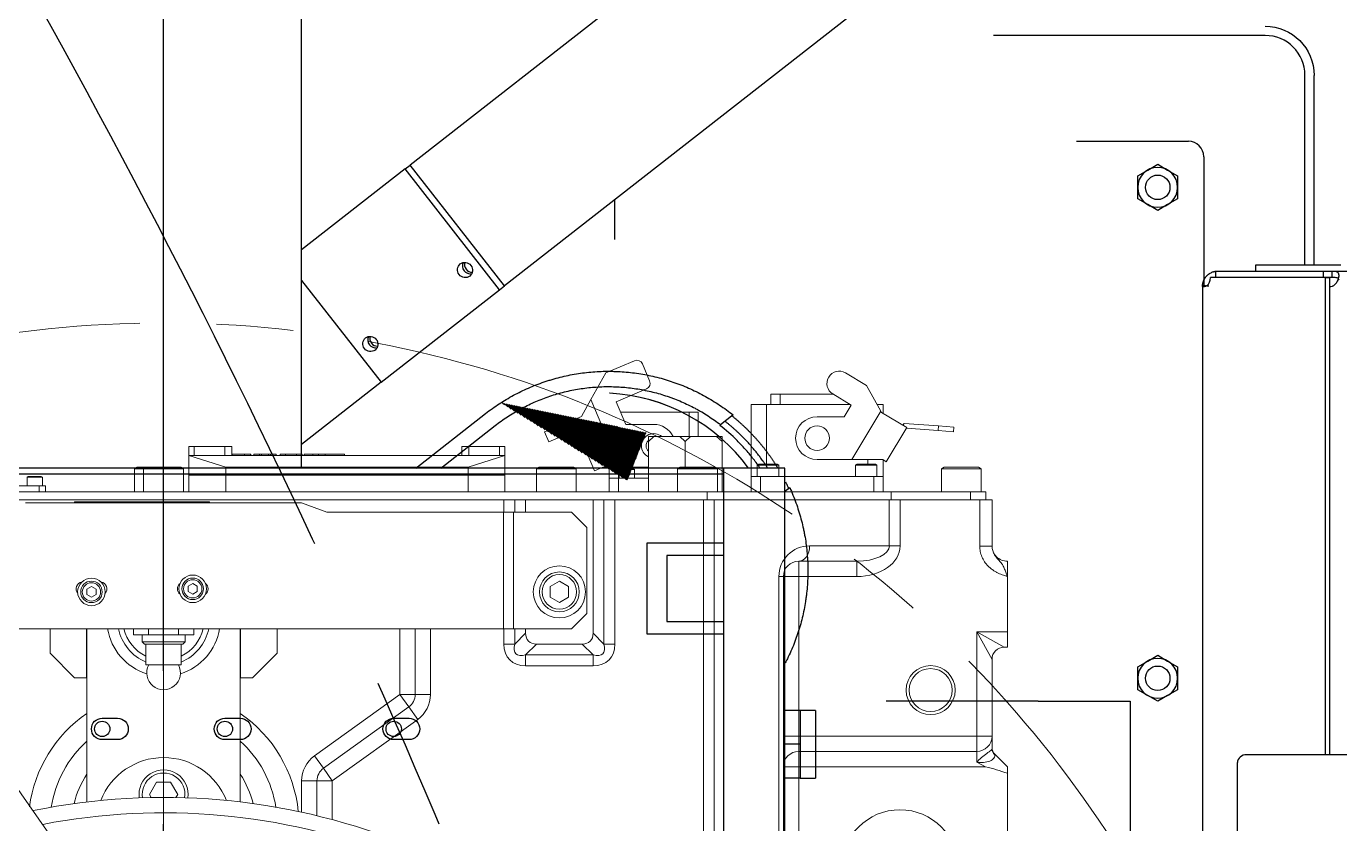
# Model space of a CAD drawing. Header units: millimetres. Extents: x 10462777 to 22643323, y 453826 to 1389191.
# Drawn here: x 11300063.1 to 11300491.2, y 584479.5 to 584739.4 of the extents above; entities that cross this region are included whole.
import ezdxf

# ---------------------------------------------------------------- set-up
doc = ezdxf.new("R2010")
doc.units = ezdxf.units.MM
doc.header["$LTSCALE"] = 200
doc.header["$MEASUREMENT"] = 0
for name, pattern in [('CENTER', [2, 1.25, -0.25, 0.25, -0.25]), ('CENTER2', [1.125, 0.75, -0.125, 0.125, -0.125]), ('PHANTOM', [2.5, 1.25, -0.25, 0.25, -0.25, 0.25, -0.25])]:
    doc.linetypes.add(name, pattern=pattern)
doc.layers.get('0').update_dxf_attribs({"linetype": 'CONTINUOUS'})
for name, color, linetype in [('1', 1, 'CENTER'), ('2', 2, 'CONTINUOUS'), ('205', 4, 'CONTINUOUS'), ('DV1_DEFAULT', 7, 'CONTINUOUS')]:
    doc.layers.add(name, color=color, linetype=linetype)
doc.layers.add('203', color=7, linetype='CONTINUOUS', true_color=0xffffff)
doc.layers.add('LAYOUT', color=8, linetype='CONTINUOUS', lineweight=25)

# ---------------------------------------------------------------- blocks, each defined once
blk = doc.blocks.new('r710ic')
at = {"layer": 'DV1_DEFAULT', "color": 7, "linetype": 'Continuous', "lineweight": 0}
for p, q in [((271751.37, 104507.63), (271756.37, 104507.63)), ((271756.37, 104507.63), (271774.37, 104507.63)), ((271774.37, 104497.63), (271774.37, 104507.63)), ((271774.37, 104507.63), (271779.37, 104507.63)), ((271779.37, 104507.63), (271779.37, 104506.63)), ((271814.25, 104503.51), (271818.37, 104507.63)), ((271818.37, 104507.63), (271820.49, 104507.63)), ((271851.3, 104507.63), (271820.49, 104507.63)), ((271731.37, 104502.63), (271746.42, 104502.63)), ((271731.37, 104498.63), (271731.37, 104502.63)), ((271746.42, 104498.63), (271746.42, 104502.63)), ((271774.37, 104497.63), (271779.37, 104506.63)), ((271783.37, 104502.63), (271774.37, 104497.63)), ((271783.37, 104502.63), (271808.37, 104502.63)), ((271808.37, 104502.63), (271812.46, 104502.63)), ((271808.37, 104497.63), (271808.37, 104502.63)), ((271721.27, 104499.13), (271720.77, 104498.26)), ((271721.27, 104499.13), (271721.27, 104486.13)), ((271728.77, 104499.13), (271721.27, 104499.13)), ((271728.77, 104500.63), (271731.37, 104500.63)), ((271728.77, 104495.63), (271728.77, 104500.63)), ((271731.37, 104498.63), (271731.37, 104472.7)), ((271746.42, 104498.63), (271731.37, 104498.63)), ((271818.37, 104500.56), (271816.9, 104497.63)), ((271818.37, 104500.56), (271818.37, 104439.63)), ((271720.77, 104486.99), (271720.77, 104498.26)), ((271728.77, 104469.8), (271728.77, 104495.63)), ((271731.37, 104495.63), (271728.77, 104495.63)), ((271808.37, 104497.63), (271774.37, 104497.63)), ((271813.37, 104497.63), (271808.37, 104497.63)), ((271808.37, 104439.63), (271808.37, 104497.63)), ((271816.9, 104497.63), (271813.37, 104497.63)), ((271813.37, 104497.63), (271813.37, 104439.63)), ((271707.29, 104485.17), (271707.67, 104490.16)), ((271707.67, 104490.16), (271709.16, 104490.04)), ((271709.16, 104490.04), (271708.79, 104485.06)), ((271720.77, 104486.99), (271721.27, 104486.13)), ((271721.27, 104486.13), (271728.77, 104486.13)), ((271706.44, 104473.95), (271707.29, 104485.17)), ((271708.79, 104485.06), (271707.29, 104485.17)), ((271708.79, 104485.06), (271708.01, 104474.76)), ((271707.82, 104474.87), (271702.86, 104466.6)), ((271707.05, 104473.58), (271706.44, 104473.95)), ((271707.82, 104474.87), (271718.97, 104468.18)), ((271731.37, 104469.16), (271731.37, 104472.7)), ((271731.37, 104472.7), (271746.37, 104472.7)), ((271746.37, 104472.7), (271746.37, 104469.16)), ((271728.77, 104409.8), (271728.77, 104469.8)), ((271728.77, 104469.8), (271731.37, 104469.8)), ((271731.37, 104412.09), (271731.37, 104469.16)), ((271746.37, 104469.16), (271731.37, 104469.16)), ((271746.37, 104443.16), (271746.37, 104469.16)), ((271694.12, 104461.75), (271702.5, 104466.4)), ((271700.27, 104467.13), (271703.18, 104467.13)), ((271700.27, 104467.13), (271700.27, 104465.16)), ((271702.86, 104466.6), (271702.5, 104466.4)), ((271702.5, 104466.4), (271718.27, 104456.94)), ((271718.27, 104467.01), (271718.97, 104468.18)), ((271718.27, 104456.94), (271718.27, 104467.01)), ((271718.34, 104467.13), (271723.77, 104467.13)), ((271720.07, 104465.13), (271719.77, 104464.61)), ((271720.07, 104465.13), (271719.77, 104464.61)), ((271719.77, 104458.65), (271719.77, 104464.61)), ((271719.77, 104458.65), (271719.77, 104464.61)), ((271720.07, 104465.13), (271720.07, 104458.13)), ((271723.77, 104465.13), (271720.07, 104465.13)), ((271720.07, 104465.13), (271720.07, 104458.13)), ((271723.77, 104465.13), (271720.07, 104465.13)), ((271723.77, 104464.13), (271723.77, 104467.13)), ((271723.77, 104467.13), (271728.77, 104467.13)), ((271723.77, 104427.13), (271723.77, 104464.13)), ((271723.77, 104464.13), (271728.77, 104464.13)), ((271690, 104454.89), (271694.12, 104461.75)), ((271718.27, 104462.13), (271719.77, 104462.13)), ((271700.46, 104456.78), (271696.86, 104450.77)), ((271700.27, 104456.45), (271700.27, 104429.13)), ((271704.27, 104454.49), (271700.46, 104456.78)), ((271718.27, 104456.94), (271718.27, 104445.63)), ((271719.77, 104458.65), (271720.07, 104458.13)), ((271719.77, 104458.65), (271720.07, 104458.13)), ((271720.07, 104458.13), (271723.77, 104458.13)), ((271720.07, 104458.13), (271723.77, 104458.13)), ((271751.37, 104458.56), (271751.37, 104439.63)), ((271751.37, 104458.56), (271756.37, 104458.56)), ((271756.37, 104458.56), (271756.37, 104439.63)), ((271704.27, 104445.63), (271704.27, 104454.49)), ((271696.97, 104433.58), (271696.97, 104450.95)), ((271751.37, 104439.63), (271756.37, 104439.63)), ((271756.37, 104434.63), (271756.37, 104439.63)), ((271756.37, 104439.63), (271808.37, 104439.63)), ((271808.37, 104434.63), (271808.37, 104439.63)), ((271813.37, 104439.63), (271808.37, 104439.63)), ((271818.37, 104439.63), (271813.37, 104439.63)), ((271818.37, 104439.63), (271818.37, 104434.63)), ((271818.37, 104439.63), (271887.3, 104439.63)), ((271756.37, 104434.63), (271846.37, 104434.63)), ((271756.37, 104433.16), (271756.37, 104434.63)), ((271696.97, 104430.58), (271696.97, 104433.58)), ((271696.97, 104433.58), (271700.27, 104433.58)), ((271700.27, 104430.58), (271696.97, 104430.58)), ((271720.07, 104433.13), (271719.77, 104432.61)), ((271719.77, 104426.65), (271719.77, 104432.61)), ((271720.07, 104433.13), (271720.07, 104426.13)), ((271723.77, 104433.13), (271720.07, 104433.13)), ((271846.37, 104433.16), (271756.37, 104433.16)), ((271700.27, 104429.13), (271700.27, 104424.13)), ((271700.27, 104429.13), (271719.77, 104429.13)), ((271719.77, 104426.65), (271720.07, 104426.13)), ((271720.07, 104426.13), (271723.77, 104426.13)), ((271723.77, 104424.13), (271723.77, 104427.13)), ((271723.77, 104427.13), (271728.77, 104427.13)), ((271700.27, 104424.13), (271723.77, 104424.13)), ((271723.77, 104424.13), (271728.77, 104424.13)), ((271712.31, 104414.63), (271710.77, 104412.89)), ((271710.77, 104412.89), (271710.77, 104414.63)), ((271710.77, 104414.63), (271712.31, 104414.63)), ((271710.77, 104412.89), (271710.77, 104404.37)), ((271712.31, 104414.63), (271728.77, 104414.63)), ((271721.27, 104413.13), (271720.77, 104412.26)), ((271721.27, 104413.13), (271721.27, 104400.13)), ((271728.77, 104413.13), (271721.27, 104413.13)), ((271720.77, 104400.99), (271720.77, 104412.26)), ((271728.77, 104409.8), (271731.37, 104409.8)), ((271728.77, 104055.46), (271728.77, 104409.8)), ((271731.37, 104408.56), (271731.37, 104412.09)), ((271731.37, 104412.09), (271846.37, 104412.09)), ((271846.37, 104408.56), (271731.37, 104408.56)), ((271731.37, 104408.56), (271731.37, 104379.7)), ((271702.77, 104406.88), (271710.77, 104406.88)), ((271702.77, 104406.88), (271702.77, 104403.88)), ((271710.77, 104400.89), (271710.77, 104404.37)), ((271710.77, 104404.37), (271712.31, 104402.63)), ((271702.77, 104403.88), (271710.77, 104403.88)), ((271702.77, 104403.88), (271702.77, 104381.56)), ((271712.31, 104402.63), (271710.77, 104400.89)), ((271710.77, 104400.89), (271710.77, 104392.37)), ((271720.77, 104402.63), (271712.31, 104402.63)), ((271720.77, 104400.99), (271721.27, 104400.13)), ((271721.27, 104400.13), (271728.77, 104400.13)), ((271706.77, 104392.38), (271706.77, 104383.25)), ((271710.77, 104390.63), (271710.77, 104392.37)), ((271710.77, 104392.37), (271712.31, 104390.63)), ((271687.09, 104388.72), (271692.62, 104391.05)), ((271699.4, 104380.14), (271695.24, 104389.98)), ((271712.31, 104390.63), (271710.77, 104390.63)), ((271728.77, 104390.63), (271712.31, 104390.63)), ((271720.77, 104381.22), (271720.77, 104390.63)), ((271724.27, 104380.88), (271724.27, 104390.63)), ((271689.97, 104376.76), (271686.03, 104386.1)), ((271706.77, 104383.25), (271699.4, 104380.14)), ((271721.47, 104386.13), (271721.27, 104385.78)), ((271721.27, 104381.47), (271721.27, 104385.78)), ((271721.47, 104386.13), (271721.47, 104381.13)), ((271724.27, 104386.13), (271721.47, 104386.13)), ((271698.66, 104371.89), (271720.77, 104381.22)), ((271720.77, 104375.8), (271720.77, 104381.22)), ((271720.77, 104380.88), (271724.27, 104380.88)), ((271721.27, 104381.47), (271721.47, 104381.13)), ((271721.47, 104381.13), (271724.27, 104381.13)), ((271724.27, 104377.88), (271724.27, 104380.88)), ((271724.27, 104380.88), (271728.77, 104380.88)), ((271731.37, 104376.16), (271731.37, 104379.7)), ((271731.37, 104379.7), (271778.37, 104379.7)), ((271778.37, 104376.16), (271778.37, 104379.7)), ((271689.97, 104376.76), (271698.66, 104371.89)), ((271720.77, 104377.88), (271724.27, 104377.88)), ((271721.93, 104373.03), (271720.77, 104375.8)), ((271724.27, 104377.88), (271728.77, 104377.88)), ((271778.37, 104376.16), (271731.37, 104376.16)), ((271731.37, 104372.63), (271731.37, 104376.16)), ((271774.83, 104372.63), (271778.37, 104376.16)), ((271698.66, 104371.89), (271704.19, 104368.8)), ((271708.58, 104367.39), (271721.93, 104373.03)), ((271774.83, 104372.63), (271731.37, 104372.63)), ((271731.37, 104372.63), (271731.37, 104350.63)), ((271740.37, 104370.63), (271735.37, 104365.63)), ((271740.37, 104370.63), (271768.37, 104370.63)), ((271773.37, 104365.63), (271768.37, 104370.63)), ((271781.9, 104372.63), (271778.37, 104369.09)), ((271781.9, 104350.63), (271781.9, 104372.63)), ((271781.9, 104372.63), (271785.44, 104372.63)), ((271785.44, 104372.63), (271785.44, 104350.63)), ((271704.19, 104368.8), (271705.35, 104366.04)), ((271705.35, 104366.04), (271708.57, 104367.4)), ((271706.51, 104363.28), (271705.35, 104366.04)), ((271708.57, 104367.4), (271709.74, 104364.64)), ((271721.27, 104367.13), (271720.77, 104366.26)), ((271720.77, 104354.99), (271720.77, 104366.26)), ((271728.77, 104367.13), (271721.27, 104367.13)), ((271721.27, 104367.13), (271721.27, 104354.13)), ((271735.37, 104346.63), (271735.37, 104365.63)), ((271773.37, 104365.63), (271773.37, 104346.63)), ((271778.37, 104354.16), (271778.37, 104369.09)), ((271709.74, 104364.64), (271706.51, 104363.28)), ((271709.24, 104356.82), (271706.51, 104363.28)), ((271709.74, 104364.64), (271712.47, 104358.18)), ((271759.64, 104364.63), (271757.9, 104361.63)), ((271757.9, 104361.63), (271759.64, 104358.63)), ((271763.1, 104364.63), (271759.64, 104364.63)), ((271764.83, 104361.63), (271763.1, 104364.63)), ((271763.1, 104358.63), (271764.83, 104361.63)), ((271712.47, 104358.18), (271709.24, 104356.82)), ((271759.64, 104358.63), (271763.1, 104358.63)), ((271720.77, 104354.99), (271721.27, 104354.13)), ((271721.27, 104354.13), (271728.77, 104354.13)), ((271778.37, 104354.16), (271781.9, 104350.63)), ((271731.37, 104347.09), (271731.37, 104350.63)), ((271731.37, 104350.63), (271735.37, 104350.63)), ((271773.37, 104350.63), (271774.83, 104350.63)), ((271778.37, 104347.09), (271774.83, 104350.63)), ((271781.9, 104350.63), (271785.44, 104350.63)), ((271731.37, 104347.09), (271735.37, 104347.09)), ((271731.37, 104343.56), (271731.37, 104347.09)), ((271773.37, 104346.63), (271735.37, 104346.63)), ((271735.37, 104346.63), (271735.37, 104346.63)), ((271735.37, 104346.63), (271735.37, 104343.43)), ((271735.37, 104346.63), (271773.37, 104346.63)), ((271773.37, 104347.09), (271778.37, 104347.09)), ((271773.37, 104346.63), (271773.37, 104346.63)), ((271773.37, 104343.43), (271773.37, 104346.63)), ((271778.37, 104347.09), (271778.37, 104343.56)), ((271713.97, 104343.88), (271716.97, 104343.88)), ((271715.67, 104343.88), (271713.97, 104343.88)), ((271713.97, 104342.13), (271713.97, 104343.88)), ((271716.97, 104342.13), (271713.97, 104342.13)), ((271713.97, 104342.13), (271713.97, 104332.12)), ((271716.97, 104343.88), (271716.97, 104240.88)), ((271720.67, 104331.88), (271716.97, 104343.88)), ((271716.97, 104343.88), (271723.37, 104343.88)), ((271723.37, 104343.88), (271728.77, 104343.88)), ((271723.37, 104331.88), (271723.37, 104343.88)), ((271723.37, 104343.88), (271723.37, 104331.88)), ((271735.37, 104343.56), (271731.37, 104343.56)), ((271731.37, 104343.56), (271731.37, 104121.7)), ((271773.37, 104343.43), (271735.37, 104343.43)), ((271735.37, 104285.87), (271735.37, 104343.43)), ((271778.37, 104343.56), (271773.37, 104343.56)), ((271773.37, 104143.83), (271773.37, 104343.43)), ((271713.97, 104332.12), (271716.97, 104332.12)), ((271713.97, 104332.12), (271713.97, 104329.88)), ((271720.67, 104331.88), (271720.67, 104252.88)), ((271723.37, 104331.88), (271720.67, 104331.88)), ((271728.77, 104331.88), (271723.37, 104331.88)), ((271723.37, 104252.88), (271723.37, 104331.88)), ((271723.37, 104252.88), (271723.37, 104331.88)), ((271713.97, 104329.88), (271716.97, 104329.88)), ((271773.37, 104319.63), (271794.8, 104319.63)), ((271794.8, 104314.63), (271794.8, 104319.63)), ((271794.8, 104314.63), (271773.37, 104314.63)), ((271794.8, 104309.63), (271794.8, 104314.63)), ((271798.86, 104312.55), (271802.92, 104315.46)), ((271802.92, 104315.46), (271822.93, 104287.63)), ((271794.8, 104309.63), (271798.86, 104312.55)), ((271818.87, 104284.71), (271798.86, 104312.55)), ((271794.8, 104309.63), (271773.37, 104309.63)), ((271814.81, 104281.79), (271794.8, 104309.63)), ((271716.47, 104291.56), (271716.97, 104291.56)), ((271716.47, 104291.56), (271716.47, 104285.28)), ((271716.47, 104285.28), (271716.97, 104285.28)), ((271716.47, 104285.28), (271716.47, 104283.14)), ((271732.37, 104277.63), (271735.37, 104285.87)), ((271814.81, 104281.79), (271818.87, 104284.71)), ((271818.87, 104284.71), (271822.93, 104287.63)), ((271822.93, 104282.63), (271822.93, 104287.63)), ((271822.93, 104287.63), (271835.59, 104287.63)), ((271716.47, 104283.14), (271716.97, 104283.14)), ((271716.47, 104283.14), (271716.47, 104281.28)), ((271716.47, 104281.28), (271716.97, 104281.28)), ((271716.47, 104281.28), (271716.47, 104278.44)), ((271822.93, 104277.63), (271822.93, 104282.63)), ((271834.32, 104282.63), (271822.93, 104282.63)), ((271716.47, 104278.44), (271716.97, 104278.44)), ((271716.47, 104277.8), (271716.97, 104277.8)), ((271716.47, 104276), (271716.47, 104277.8)), ((271716.47, 104276), (271716.97, 104276)), ((271716.47, 104272.42), (271716.47, 104276)), ((271732.37, 104277.63), (271732.37, 104187.63)), ((271833.18, 104277.63), (271822.93, 104277.63)), ((271716.47, 104272.42), (271716.97, 104272.42)), ((271716.47, 104270.63), (271716.47, 104272.42)), ((271716.47, 104270.63), (271716.97, 104270.63)), ((271716.47, 104269.35), (271716.97, 104269.35)), ((271716.47, 104267.49), (271716.47, 104269.35)), ((271716.47, 104267.49), (271716.97, 104267.49)), ((271716.47, 104266.82), (271716.47, 104267.49)), ((271773.37, 104269.63), (271781.37, 104269.63)), ((271789.37, 104261.63), (271781.37, 104269.63)), ((271716.47, 104266.82), (271716.97, 104266.82)), ((271716.47, 104264.56), (271716.47, 104266.82)), ((271716.47, 104264.56), (271716.97, 104264.56)), ((271716.47, 104263.91), (271716.47, 104264.56)), ((271716.47, 104263.91), (271716.97, 104263.91)), ((271716.47, 104263.91), (271716.97, 104263.91)), ((271716.47, 104262.05), (271716.47, 104263.91)), ((271716.47, 104262.05), (271716.97, 104262.05)), ((271716.47, 104260.95), (271716.47, 104261.09)), ((271716.97, 104261.09), (271716.47, 104261.09)), ((271716.47, 104260.95), (271716.97, 104260.95)), ((271716.47, 104258.99), (271716.47, 104260.95)), ((271716.47, 104254.95), (271716.47, 104258.99)), ((271716.47, 104258.99), (271716.97, 104258.99)), ((271789.37, 104261.63), (271789.37, 104257.63)), ((271713.97, 104254.88), (271713.97, 104252.63)), ((271716.97, 104254.88), (271713.97, 104254.88)), ((271716.47, 104254.88), (271716.47, 104254.95)), ((271716.47, 104254.95), (271716.97, 104254.95)), ((271789.37, 104257.72), (271773.37, 104257.72)), ((271773.37, 104257.62), (271789.37, 104257.62)), ((271789.37, 104257.62), (271789.37, 104257.72)), ((271829.84, 104257.63), (271789.37, 104257.63)), ((271713.97, 104252.63), (271716.97, 104252.63)), ((271713.97, 104242.63), (271713.97, 104252.63)), ((271716.97, 104240.88), (271720.67, 104252.88)), ((271720.67, 104252.88), (271723.37, 104252.88)), ((271723.37, 104252.88), (271728.77, 104252.88)), ((271723.37, 104240.88), (271723.37, 104252.88)), ((271723.37, 104252.88), (271723.37, 104240.88)), ((271732.37, 104247.63), (271731.97, 104247.63)), ((271731.97, 104203.63), (271731.97, 104247.63)), ((271814.43, 104177.24), (271916.04, 104248.39)), ((271713.97, 104242.63), (271716.97, 104242.63)), ((271713.97, 104240.88), (271713.97, 104242.63)), ((271759.5, 104243.63), (271758.64, 104242.13)), ((271758.64, 104242.13), (271759.5, 104240.63)), ((271761.23, 104243.63), (271759.5, 104243.63)), ((271762.1, 104242.13), (271761.23, 104243.63)), ((271761.23, 104240.63), (271762.1, 104242.13)), ((271773.37, 104242.44), (271775.37, 104242.44)), ((271775.37, 104237.54), (271775.37, 104242.44)), ((271716.97, 104240.88), (271713.97, 104240.88)), ((271715.67, 104240.88), (271713.97, 104240.88)), ((271723.37, 104240.88), (271716.97, 104240.88)), ((271721.27, 104239.13), (271720.77, 104238.26)), ((271720.77, 104226.99), (271720.77, 104238.26)), ((271721.27, 104239.13), (271721.27, 104226.13)), ((271728.77, 104239.13), (271721.27, 104239.13)), ((271728.77, 104240.88), (271723.37, 104240.88)), ((271759.5, 104240.63), (271761.23, 104240.63)), ((271773.37, 104237.54), (271775.37, 104237.54)), ((271777.62, 104239.63), (271775.37, 104239.63)), ((271775.37, 104227.72), (271775.37, 104237.54)), ((271778.37, 104238.88), (271777.62, 104239.63)), ((271777.62, 104225.63), (271777.62, 104239.63)), ((271778.37, 104226.38), (271778.37, 104238.88)), ((271785.17, 104238.38), (271778.37, 104238.38)), ((271785.17, 104226.88), (271785.17, 104238.38)), ((271827.37, 104237.25), (271823.37, 104234.94)), ((271828.41, 104236.65), (271827.37, 104237.25)), ((271823.37, 104234.94), (271823.37, 104230.32)), ((271823.37, 104230.32), (271827.37, 104228.01)), ((271720.77, 104226.99), (271721.27, 104226.13)), ((271720.77, 104223.99), (271720.77, 104226.99)), ((271721.27, 104226.13), (271728.77, 104226.13)), ((271721.27, 104226.13), (271721.27, 104223.13)), ((271773.37, 104227.72), (271775.37, 104227.72)), ((271775.37, 104222.81), (271775.37, 104227.72)), ((271775.37, 104225.63), (271777.62, 104225.63)), ((271777.62, 104225.63), (271778.37, 104226.38)), ((271778.37, 104226.88), (271785.17, 104226.88)), ((271827.37, 104228.01), (271828.41, 104228.61)), ((271720.77, 104223.99), (271721.27, 104223.13)), ((271721.27, 104223.13), (271728.77, 104223.13)), ((271773.37, 104222.81), (271775.37, 104222.81)), ((271760.5, 104210.63), (271759.64, 104209.13)), ((271759.64, 104209.13), (271760.5, 104207.63)), ((271762.23, 104210.63), (271760.5, 104210.63)), ((271760.5, 104207.63), (271762.23, 104207.63)), ((271763.1, 104209.13), (271762.23, 104210.63)), ((271762.23, 104207.63), (271763.1, 104209.13)), ((271789.37, 104207.64), (271773.37, 104207.64)), ((271773.37, 104207.54), (271789.37, 104207.54)), ((271789.37, 104207.54), (271789.37, 104207.64)), ((271789.37, 104207.63), (271829.84, 104207.63)), ((271789.37, 104207.63), (271789.37, 104203.63)), ((271732.37, 104203.63), (271731.97, 104203.63)), ((271781.37, 104195.63), (271789.37, 104203.63)), ((271781.37, 104195.63), (271773.37, 104195.63)), ((271723.97, 104193.13), (271723.77, 104192.78)), ((271723.77, 104188.47), (271723.77, 104192.78)), ((271723.97, 104193.13), (271723.97, 104188.13)), ((271726.77, 104193.13), (271723.97, 104193.13)), ((271723.97, 104193.13), (271723.97, 104188.13)), ((271726.77, 104192.13), (271726.77, 104194.13)), ((271726.77, 104194.13), (271728.77, 104194.13)), ((271726.77, 104192.13), (271726.77, 104160.13)), ((271728.77, 104192.13), (271726.77, 104192.13)), ((271723.77, 104188.47), (271723.97, 104188.13)), ((271723.97, 104188.13), (271726.77, 104188.13))]:
    blk.add_line(p, q, dxfattribs=at)
at = {"layer": 'DV1_DEFAULT', "color": 1, "linetype": 'CENTER2', "lineweight": 0}
for p, q in [((274132.55, 104232.63), (269847.55, 104232.63)), ((269950.18, 104232.63), (274235.19, 104232.63))]:
    blk.add_line(p, q, dxfattribs=at)
at = {"layer": 'DV1_DEFAULT', "color": 3, "linetype": 'CENTER2', "lineweight": 0}
blk.add_circle((272041.37, 104232.63), 367.64, dxfattribs=at)
at = {"layer": 'DV1_DEFAULT', "color": 7, "linetype": 'Continuous', "lineweight": 0}
for centre, radius in [((271793.37, 104482.63), 8), ((271851.37, 104472.63), 19), ((271793.37, 104482.63), 7), ((271711.27, 104445.63), 4), ((271761.37, 104361.63), 8.5), ((271761.37, 104361.63), 6.5), ((271761.37, 104361.63), 5.63), ((271760.37, 104242.13), 4.5), ((271760.37, 104242.13), 3.5), ((271760.37, 104242.13), 2.98), ((271761.37, 104209.13), 4.5), ((271761.37, 104209.13), 3.5), ((271761.37, 104209.13), 2.98)]:
    blk.add_circle(centre, radius, dxfattribs=at)
for centre, radius, start, end in [((271746.37, 104507.63), 5, 270, 0), ((271894.78, 104481.44), 78.77, 160.5811, 165.9541), ((271783.37, 104506.63), 4, 180, 270), ((271808.37, 104497.63), 5, 0, 90), ((271812.13, 104505.63), 3, 270, 315), ((271693.43, 104452.83), 4, 149.03, 329.03), ((271711.27, 104445.63), 7, 180, 0), ((271756.37, 104443.16), 10, 180, 270), ((271756.37, 104439.63), 5, 180, 270), ((271818.37, 104439.63), 5, 180, 270), ((272041.37, 104232.63), 213, 126.267, 191.5222), ((271713.77, 104392.38), 7, 115.3769, 180), ((272041.37, 104232.63), 208, 127.2842, 190.912), ((271713.77, 104392.38), 4, 138.5904, 334.0555), ((271687.87, 104386.87), 2, 112.8854, 202.8854), ((271693.4, 104389.21), 2, 22.8854, 112.8854), ((271713.77, 104392.38), 2.5, 228.2977, 315.573), ((271794.8, 104309.63), 10, 35.7067, 90), ((271794.8, 104309.63), 5, 35.7067, 90), ((271822.93, 104287.63), 5, 215.7067, 270), ((271822.93, 104287.63), 10, 215.7067, 270), ((271837.37, 104232.63), 44.14, 95.7503, 145.5037), ((271837.37, 104232.63), 37.07, 99.0486, 137.594), ((271837.37, 104232.63), 30, 103.479, 123.5573), ((271770.37, 104232.63), 18.5, 17.2738, 80.6676), ((271837.37, 104232.63), 22, 111.358, 248.642), ((271760.37, 104244.88), 2.25, 38.0364, 141.9636), ((271770.37, 104232.63), 15, 22.5403, 78.463), ((271770.37, 104232.63), 13.27, 25.6819, 76.9319), ((271760.37, 104239.38), 2.25, 218.0364, 321.9636), ((271787.77, 104232.63), 5.5, 241.786, 118.214), ((271827.37, 104232.63), 8, 81.7554, 278.2446), ((271827.37, 104232.63), 6.96, 80.8169, 279.1831), ((271770.37, 104232.63), 18.5, 279.3324, 342.7262), ((271770.37, 104232.63), 15, 281.537, 337.4597), ((271770.37, 104232.63), 13.27, 283.0681, 334.3181), ((271760.37, 104211.88), 2.25, 50.1899, 169.7764), ((271837.37, 104232.63), 44.14, 214.4963, 262.2847), ((271837.37, 104232.63), 37.07, 222.406, 260.9514), ((271837.37, 104232.63), 30, 236.4427, 256.521), ((271760.37, 104206.38), 2.25, 190.2236, 309.8101)]:
    blk.add_arc(centre, radius, start, end, dxfattribs=at)
for centre, major_axis, ratio, start_param, end_param in [((271812.46, 104505.63), (0, 3), 0.942949, 3.141593, 3.948214), ((271746.37, 104458.56), (0, 14.14), 0.707107, 4.712389, 6.283185), ((271746.37, 104458.56), (0, 10.61), 0.471405, 4.712389, 6.283185), ((271746.37, 104439.63), (-5, 0), 0.707107, 3.141593, 4.712389), ((271771.3, 104365.56), (-12.25, -12.25), 0.57735, 2.617994, 3.665191), ((271771.3, 104365.56), (-10.21, -10.21), 0.34641, 2.617994, 3.665191), ((271771.3, 104365.56), (-6.12, -6.12), 0.57735, 2.617994, 3.665191), ((271771.3, 104357.7), (-6.12, 6.12), 0.57735, 2.617994, 3.665191), ((271771.3, 104357.7), (-10.21, 10.21), 0.34641, 2.617994, 3.665191), ((271771.3, 104357.7), (-12.25, 12.25), 0.57735, 2.617994, 3.665191)]:
    blk.add_ellipse(centre, major_axis=major_axis, ratio=ratio, start_param=start_param, end_param=end_param, dxfattribs=at)
for points, knots in [([(271746.42, 104502.63), (271746.93, 104502.63), (271747.43, 104502.7), (271748.15, 104502.92), (271748.39, 104503.01), (271748.85, 104503.22), (271749.07, 104503.34), (271749.7, 104503.72), (271750.09, 104504.03), (271750.79, 104504.64), (271751.11, 104504.95), (271751.76, 104505.51), (271752.09, 104505.77), (271752.8, 104506.22), (271753.18, 104506.42), (271753.81, 104506.7), (271754.03, 104506.79), (271754.48, 104506.97), (271754.71, 104507.06), (271755.17, 104507.22), (271755.4, 104507.3), (271755.76, 104507.43), (271755.88, 104507.47), (271756.12, 104507.55), (271756.25, 104507.59), (271756.37, 104507.63)], [0, 0, 0, 0, 0.125, 0.125, 0.1875, 0.1875, 0.25, 0.25, 0.375, 0.375, 0.5, 0.5, 0.625, 0.625, 0.75, 0.75, 0.8125, 0.8125, 0.875, 0.875, 0.9375, 0.9375, 0.96875, 0.96875, 1, 1, 1, 1]), ([(271756.37, 104507.63), (271756.32, 104507.49), (271756.27, 104507.34), (271756.18, 104507.05), (271756.13, 104506.91), (271755.98, 104506.48), (271755.88, 104506.2), (271755.56, 104505.35), (271755.32, 104504.79), (271754.91, 104503.98), (271754.76, 104503.71), (271754.45, 104503.19), (271754.28, 104502.94), (271753.75, 104502.2), (271753.36, 104501.75), (271752.51, 104500.9), (271752.03, 104500.52), (271751.03, 104499.85), (271750.5, 104499.57), (271749.66, 104499.22), (271749.38, 104499.12), (271748.8, 104498.94), (271748.51, 104498.87), (271747.62, 104498.69), (271747.03, 104498.63), (271746.42, 104498.63)], [0, 0, 0, 0, 0.03125, 0.03125, 0.0625, 0.0625, 0.125, 0.125, 0.25, 0.25, 0.3125, 0.3125, 0.375, 0.375, 0.5, 0.5, 0.625, 0.625, 0.75, 0.75, 0.8125, 0.8125, 0.875, 0.875, 1, 1, 1, 1]), ([(271816.9, 104497.63), (271816.37, 104498.12), (271815.84, 104498.62), (271814.87, 104499.73), (271814.42, 104500.36), (271813.64, 104501.48), (271813.31, 104501.93), (271812.79, 104502.49), (271812.59, 104502.63), (271812.46, 104502.63)], [0, 0, 0, 0, 0.25, 0.25, 0.5, 0.5, 0.75, 0.75, 1, 1, 1, 1]), ([(271814.25, 104503.51), (271814.24, 104503.5), (271814.26, 104503.51), (271814.35, 104503.52), (271814.41, 104503.53), (271814.5, 104503.55)], [0, 0, 0, 0, 0.5, 0.5, 1, 1, 1, 1]), ([(271814.5, 104503.55), (271814.81, 104503.62), (271815.17, 104503.54), (271815.9, 104502.99), (271816.27, 104502.51), (271816.76, 104501.27), (271816.88, 104500.55), (271816.97, 104499.1), (271816.94, 104498.36), (271816.9, 104497.63)], [0, 0, 0, 0, 0.25, 0.25, 0.5, 0.5, 0.75, 0.75, 1, 1, 1, 1])]:
    blk.add_open_spline(points, degree=3, knots=knots, dxfattribs=at)
at = {"layer": 'LAYOUT', "color": 3}
blk.add_circle((272041.37, 104232.63), 2050.12, dxfattribs=at)
blk = doc.blocks.new('A$C7DA30AB0')
at = {"layer": 'LAYOUT', "color": 6, "linetype": 'PHANTOM'}
blk.add_circle((3030.45, 3025.99, 0), 2693.02, dxfattribs=at)

msp = doc.modelspace()

# ---------------------------------------------------------------- hatches: boundary and pattern name
at = {"layer": '1', "linetype": 'Continuous'}
h = msp.add_hatch(dxfattribs=at)
h.set_pattern_fill('ANSI31', color=27, scale=0.300004, angle=135, style=0, pattern_type=0)
h.set_pattern_definition([(135, (11303330.49683, 577794.69363), (-0.212135048, -0.212135048), [])])
h.paths.add_polyline_path([(11300217.82376, 584616.75039), (11300265.19238, 584607.0068), (11300259.00325, 584591.39336)], flags=0)

# ---------------------------------------------------------------- linework, layer by layer
at = {"layer": '1', "color": 23, "linetype": 'CENTER'}
msp.add_line((11300107.87228, 579329.36568, 0), (11300107.87228, 587294.33381, 0), dxfattribs=at)
at = {"layer": '2', "color": 252, "linetype": 'Continuous'}
for p, q in [((11300466.87738, 584736.44248, 0), (11300378.41628, 584736.44248, 0)), ((11300479.87757, 584661.66292, 0), (11300479.87757, 584723.4423, 0)), ((11300482.87761, 584661.66542, 0), (11300482.87761, 584723.4423, 0)), ((11300405.36613, 584701.94199, 0), (11300441.87703, 584701.94199, 0)), ((11300446.8771, 584696.94192, 0), (11300446.8771, 584655.09757, 0)), ((11300463.87734, 584659.66683, 0), (11300463.87734, 584661.66686, 0)), ((11300463.87734, 584661.66686, 0), (11300466.22052, 584661.66686, 0)), ((11300466.22052, 584661.66686, 0), (11300491.53459, 584661.66686, 0)), ((11300486.54836, 584657.54136, 0), (11300449.07117, 584657.54136, 0)), ((11300450.74847, 584659.66683, 0), (11300450.74847, 584657.6668, 0)), ((11300450.74847, 584659.66683, 0), (11300485.75633, 584659.66683, 0)), ((11300450.74847, 584657.6668, 0), (11300485.75633, 584657.6668, 0)), ((11300479.87757, 584657.53986, 0), (11300479.87757, 584657.66455, 0)), ((11300482.87761, 584657.54036, 0), (11300482.87761, 584657.66411, 0)), ((11300485.75633, 584659.66683, 0), (11300485.75633, 584657.6668, 0)), ((11300485.75633, 584659.66683, 0), (11300488.73613, 584659.66683, 0)), ((11300485.75633, 584657.6668, 0), (11300488.73613, 584657.6668, 0)), ((11300486.54836, 584657.54136, 0), (11300487.96259, 584657.54136, 0)), ((11300486.54836, 584502.04186, 0), (11300486.54836, 584657.54136, 0)), ((11300487.96259, 584654.54042, 0), (11300487.96259, 584657.54136, 0)), ((11300488.73613, 584659.66683, 0), (11300956.00977, 584659.66683, 0)), ((11300488.73613, 584657.6668, 0), (11300488.73613, 584659.66683, 0)), ((11300446.50165, 584654.66676, 0), (11300446.50165, 584444.44073, 0)), ((11300446.50165, 584654.66676, 0), (11300446.56405, 584654.66676, 0)), ((11300487.87768, 584654.54132, 0), (11300487.87768, 584502.03992, 0)), ((11300392.87633, 584519.4394, 0), (11300343.36569, 584519.4394, 0)), ((11300392.87633, 584519.4394, 0), (11300343.36569, 584519.4394, 0)), ((11300392.87633, 584519.4394, 0), (11300422.87676, 584519.4394, 0)), ((11300422.87676, 584519.4394, 0), (11300422.87676, 584445.66366, 0)), ((11300422.87676, 584519.4394, 0), (11300422.87676, 584445.66366, 0))]:
    msp.add_line(p, q, dxfattribs=at)
at = {"layer": '2', "color": 60, "linetype": 'Continuous'}
for p, q in [((11300425.37679, 584690.69461, 0), (11300428.62684, 584692.57102, 0)), ((11300428.62684, 584692.57102, 0), (11300431.87689, 584694.44744, 0)), ((11300431.87689, 584694.44744, 0), (11300435.12693, 584692.57102, 0)), ((11300435.12693, 584692.57102, 0), (11300438.37698, 584690.69461, 0)), ((11300425.37679, 584686.94178, 0), (11300425.37679, 584690.69461, 0)), ((11300438.37698, 584690.69461, 0), (11300438.37698, 584686.94178, 0)), ((11300254.87437, 584682.86516, 0), (11300254.87437, 584669.99701, 0)), ((11300425.37679, 584683.18895, 0), (11300425.37679, 584686.94178, 0)), ((11300428.62684, 584681.31253, 0), (11300425.37679, 584683.18895, 0)), ((11300438.37698, 584683.18895, 0), (11300435.12693, 584681.31253, 0)), ((11300438.37698, 584686.94178, 0), (11300438.37698, 584683.18895, 0)), ((11300431.87689, 584679.43612, 0), (11300428.62684, 584681.31253, 0)), ((11300435.12693, 584681.31253, 0), (11300431.87689, 584679.43612, 0)), ((11300428.62684, 584532.56875, 0), (11300431.87689, 584534.44516, 0)), ((11300431.87689, 584534.44516, 0), (11300435.12693, 584532.56875, 0)), ((11300425.37679, 584530.69233, 0), (11300428.62684, 584532.56875, 0)), ((11300425.37679, 584526.9395, 0), (11300425.37679, 584530.69233, 0)), ((11300435.12693, 584532.56875, 0), (11300438.37698, 584530.69233, 0)), ((11300438.37698, 584530.69233, 0), (11300438.37698, 584526.9395, 0)), ((11300425.37679, 584523.18667, 0), (11300425.37679, 584526.9395, 0)), ((11300438.37698, 584526.9395, 0), (11300438.37698, 584523.18667, 0)), ((11300428.62684, 584521.31026, 0), (11300425.37679, 584523.18667, 0)), ((11300431.87689, 584519.43384, 0), (11300428.62684, 584521.31026, 0)), ((11300435.12693, 584521.31026, 0), (11300431.87689, 584519.43384, 0)), ((11300438.37698, 584523.18667, 0), (11300435.12693, 584521.31026, 0))]:
    msp.add_line(p, q, dxfattribs=at)
at = {"layer": '2', "color": 7, "linetype": 'Continuous'}
for p, q in [((11300457.87726, 584494.84535, 0), (11300457.87726, 584499.44072, 0)), ((11300824.88247, 584502.03883, 0), (11300460.8773, 584502.03883, 0)), ((11300457.87726, 584492.84532, 0), (11300457.87726, 584494.84535, 0)), ((11300457.87726, 584447.53838, 0), (11300457.87726, 584492.84532, 0))]:
    msp.add_line(p, q, dxfattribs=at)
at = {"layer": '2', "color": 60, "linetype": 'Continuous', "extrusion": (0, 0, -1)}
for centre in [(-11300431.87689, 584686.94178, 0), (-11300431.87689, 584526.9395, 0)]:
    msp.add_circle(centre, 6.50009, dxfattribs=at)
at = {"layer": '2', "color": 252, "linetype": 'Continuous'}
for centre in [(11300431.87689, 584686.94178, 0), (11300431.87689, 584526.9395, 0)]:
    msp.add_circle(centre, 4.00006, dxfattribs=at)
at = {"layer": '2', "color": 252, "linetype": 'Continuous', "extrusion": (0, 0, -1)}
for centre, radius, start, end in [((-11300466.87738, 584723.4423, 0), 16.00023, 90, 180), ((-11300451.50172, 584654.66676, 0), 5.00007, 0, 3.7948718), ((-11300487.87768, 584657.54136, 0), 3.00004, 253.3725832, 270)]:
    msp.add_arc(centre, radius, start, end, dxfattribs=at)
at = {"layer": '2', "color": 252, "linetype": 'Continuous'}
for centre, radius in [((11300466.87738, 584723.4423, 0), 13.00018), ((11300441.87703, 584696.94192, 0), 5.00007)]:
    msp.add_arc(centre, radius, 0, 90, dxfattribs=at)
msp.add_ellipse((11300446.94981, 584657.54136, 0), major_axis=(0, 3.00004), ratio=0.707106781, start_param=3.64121363, end_param=4.71238898, dxfattribs=at)
at = {"layer": '2', "color": 7, "linetype": 'Continuous'}
msp.add_ellipse((11300460.8773, 584499.44072, 0), major_axis=(-3.00004, 0), ratio=0.866025404, start_param=4.71238898, end_param=6.283185307, dxfattribs=at)
at = {"layer": '2', "color": 252, "linetype": 'Continuous'}
for points, knots in [([(11300446.51261, 584654.99769, 0), (11300446.51385, 584655.0155, 0), (11300446.51633, 584655.05128, 0), (11300446.52103, 584655.10774, 0), (11300446.52656, 584655.16644, 0), (11300446.53306, 584655.22752, 0), (11300446.54061, 584655.29085, 0), (11300446.54929, 584655.35639, 0), (11300446.55917, 584655.42406, 0), (11300446.57035, 584655.4938, 0), (11300446.58291, 584655.56553, 0), (11300446.59692, 584655.63918, 0), (11300446.61249, 584655.71467, 0), (11300446.62967, 584655.79191, 0), (11300446.64856, 584655.87083, 0), (11300446.66924, 584655.95134, 0), (11300446.69177, 584656.03335, 0), (11300446.71624, 584656.11675, 0), (11300446.74272, 584656.20145, 0), (11300446.77125, 584656.2873, 0), (11300446.8019, 584656.37416, 0), (11300446.8347, 584656.46193, 0), (11300446.86971, 584656.55045, 0), (11300446.90697, 584656.6396, 0), (11300446.9465, 584656.72925, 0), (11300446.98832, 584656.81926, 0), (11300447.03247, 584656.90951, 0), (11300447.07895, 584656.99985, 0), (11300447.12778, 584657.09016, 0), (11300447.17894, 584657.18029, 0), (11300447.23243, 584657.27013, 0), (11300447.28824, 584657.35953, 0), (11300447.34635, 584657.44837, 0), (11300447.40672, 584657.53652, 0), (11300447.46934, 584657.62386, 0), (11300447.53414, 584657.71026, 0), (11300447.60109, 584657.79561, 0), (11300447.67013, 584657.87979, 0), (11300447.7412, 584657.96269, 0), (11300447.81422, 584658.0442, 0), (11300447.88914, 584658.12421, 0), (11300448.09263, 584658.33224, 0), (11300448.44742, 584658.64323, 0), (11300448.97659, 584658.99735, 0), (11300449.51712, 584659.26849, 0), (11300449.92621, 584659.41676, 0), (11300450.19697, 584659.49443, 0), (11300450.34464, 584659.53187, 0), (11300450.48676, 584659.56342, 0), (11300450.62281, 584659.5896, 0), (11300450.75231, 584659.6109, 0), (11300450.8748, 584659.62786, 0), (11300450.98985, 584659.64098, 0), (11300451.09705, 584659.65079, 0), (11300451.19603, 584659.65778, 0), (11300451.28649, 584659.66245, 0), (11300451.36786, 584659.66523, 0), (11300451.44069, 584659.66664, 0), (11300451.48146, 584659.66677, 0), (11300451.50172, 584659.66683, 0)], [0, 0, 0, 0, 0.010059522, 0.020201945, 0.030428648, 0.040740762, 0.051139187, 0.061624617, 0.072197563, 0.082858372, 0.093607249, 0.104444275, 0.115369428, 0.126382599, 0.137483611, 0.148672236, 0.159948206, 0.171311238, 0.182758664, 0.194285959, 0.205891051, 0.217571631, 0.229325158, 0.241148883, 0.253039869, 0.264995015, 0.277011075, 0.289084673, 0.301212328, 0.313390467, 0.325615442, 0.337883549, 0.350191041, 0.362534143, 0.37490907, 0.38731204, 0.399739288, 0.412187082, 0.424651737, 0.437129629, 0.449617208, 0.462111018, 0.53655157, 0.610128909, 0.682048619, 0.751590768, 0.77243893, 0.792991789, 0.813247741, 0.833205708, 0.852865484, 0.872228116, 0.891296315, 0.91007489, 0.928571219, 0.946795748, 0.964762508, 0.982489655, 1, 1, 1, 1]), ([(11300488.73613, 584659.66683, 0), (11300488.78323, 584659.66677, 0), (11300488.87801, 584659.66664, 0), (11300489.01583, 584659.66523, 0), (11300489.15111, 584659.66245, 0), (11300489.28321, 584659.65778, 0), (11300489.41194, 584659.65079, 0), (11300489.53698, 584659.64098, 0), (11300489.65806, 584659.62786, 0), (11300489.77489, 584659.6109, 0), (11300489.88717, 584659.5896, 0), (11300489.99462, 584659.56342, 0), (11300490.09695, 584659.53187, 0), (11300490.19387, 584659.49443, 0), (11300490.28507, 584659.45064, 0), (11300490.37024, 584659.40005, 0), (11300490.44924, 584659.34233, 0), (11300490.52195, 584659.27718, 0), (11300490.58826, 584659.20438, 0), (11300490.64807, 584659.12376, 0), (11300490.70127, 584659.03524, 0), (11300490.74773, 584658.9388, 0), (11300490.78735, 584658.83452, 0), (11300490.82003, 584658.72254, 0), (11300490.84564, 584658.60309, 0), (11300490.86407, 584658.47647, 0), (11300490.87522, 584658.34304, 0), (11300490.88178, 584658.09898, 0), (11300490.85162, 584657.72108, 0), (11300490.73762, 584657.1919, 0), (11300490.55268, 584656.65135, 0), (11300490.33431, 584656.19793, 0), (11300490.11512, 584655.84498, 0), (11300489.92237, 584655.58374, 0), (11300489.71264, 584655.34465, 0), (11300489.48781, 584655.13034, 0), (11300489.24934, 584654.94425, 0), (11300489.0003, 584654.78556, 0), (11300488.82347, 584654.70604, 0), (11300488.73613, 584654.66676, 0)], [0, 0, 0, 0, 0.016273195, 0.032747874, 0.049445238, 0.066382158, 0.083571676, 0.101023497, 0.11874448, 0.136739093, 0.155009856, 0.173557743, 0.192382561, 0.211483309, 0.230858496, 0.250496802, 0.270380139, 0.2904947, 0.310824401, 0.331351302, 0.352056006, 0.372918011, 0.393916049, 0.415028397, 0.436233176, 0.457508641, 0.478833466, 0.500187025, 0.569368164, 0.63774708, 0.704585482, 0.769214304, 0.804968349, 0.839772067, 0.873620688, 0.906522163, 0.938505647, 0.96963113, 1, 1, 1, 1]), ([(11300488.73613, 584657.6668, 0), (11300489.04288, 584657.6668, 0), (11300489.3341, 584657.66444, 0), (11300489.85875, 584657.63022, 0), (11300490.0922, 584657.59792, 0), (11300490.47474, 584657.47527, 0), (11300490.62331, 584657.38431, 0), (11300490.8248, 584657.13354, 0), (11300490.87772, 584656.97367, 0), (11300490.87772, 584656.78813, 0), (11300490.87772, 584656.78811, 0), (11300490.87772, 584656.7881, 0)], [0, 0, 0, 0, 0.249999884, 0.249999884, 0.499999767, 0.499999767, 0.749999651, 0.749999651, 0.999999534, 0.999999534, 1, 1, 1, 1]), ([(11300447.96614, 584654.90803, 0), (11300447.9243, 584654.88496, 0), (11300447.8402, 584654.83858, 0), (11300447.71728, 584654.77791, 0), (11300447.59689, 584654.72342, 0), (11300447.48003, 584654.67593, 0), (11300447.3674, 584654.63539, 0), (11300447.25971, 584654.60194, 0), (11300447.15761, 584654.57562, 0), (11300447.02962, 584654.55013, 0), (11300446.88667, 584654.53655, 0), (11300446.76091, 584654.54782, 0), (11300446.67186, 584654.57691, 0), (11300446.609, 584654.61369, 0), (11300446.579, 584654.64911, 0), (11300446.56405, 584654.66676, 0)], [0, 0, 0, 0, 0.060249608, 0.121094802, 0.182480346, 0.244348556, 0.306638746, 0.369285703, 0.432222274, 0.495380126, 0.622032708, 0.7487199, 0.832937907, 0.916751835, 1, 1, 1, 1])]:
    msp.add_open_spline(points, degree=3, knots=knots, dxfattribs=at)
msp.add_open_spline([(11300446.51262, 584654.99773, 0), (11300447.17783, 584654.95361, 0), (11300447.84305, 584654.90948, 0), (11300448.50826, 584654.86535, 0)], degree=3, dxfattribs=at)
at = {"layer": '203', "color": 252, "linetype": 'Continuous'}
for p, q in [((11300188.21017, 584694.23131, 0), (11300804.76236, 585175.93467, 0)), ((11300835.54587, 585136.53357, 0), (11300218.99368, 584654.83021, 0)), ((11300186.59041, 584692.96581, 0), (11300152.87304, 584666.62292, 0)), ((11300186.59041, 584692.96581, 0), (11300188.20111, 584694.22423, 0)), ((11300217.37392, 584653.56471, 0), (11300186.59041, 584692.96581, 0)), ((11300218.98462, 584654.82313, 0), (11300188.20111, 584694.22423, 0)), ((11300152.8734, 584656.62161, 0), (11300178.80466, 584623.43111, 0)), ((11300178.80466, 584623.43111, 0), (11300217.37392, 584653.56471, 0)), ((11300217.37392, 584653.56471, 0), (11300218.98462, 584654.82313, 0)), ((11300178.81446, 584623.43876, 0), (11300152.87483, 584603.1725, 0)), ((11300190.08312, 584595.44075, 0), (11300212.84211, 584613.22202, 0)), ((11300293.46684, 584612.76116, 0), (11300289.40556, 584609.58814, 0)), ((11300198.20423, 584595.44048, 0), (11300215.92046, 584609.28192, 0)), ((11300289.13037, 584609.37314, 0), (11300289.40556, 584609.58814, 0)), ((11300310.37513, 584587.90027, 0), (11300311.93695, 584589.1205, 0))]:
    msp.add_line(p, q, dxfattribs=at)
msp.add_arc((11300250.16387, 584559.89363, 0), 60.00085, 36.3321816, 87.052812, dxfattribs=at)
for centre in [(11300206.12895, 584660.00762, 0), (11300175.27354, 584635.90073, 0)]:
    msp.add_ellipse(centre, major_axis=(1.53918, -1.97005), ratio=0.978887907, dxfattribs=at)
for centre, major_axis, ratio, start_param, end_param in [((11300207.73965, 584661.26603, 0), (-1.53918, 1.97005), 0.978887907, 0.430790187, 1.570793787), ((11300207.73965, 584661.26603, 0), (1.53918, -1.97005), 0.978887907, 3.572386599, 5.852302116), ((11300208.38393, 584661.7694, 0), (-1.53918, 1.97005), 0.978887907, 0.624393035, 1.570799787), ((11300207.73965, 584661.26603, 0), (-1.53918, 1.97005), 0.978887907, 1.570793787, 2.710894997), ((11300208.38393, 584661.7694, 0), (-1.53918, 1.97005), 0.978887907, 1.570793787, 2.517200552), ((11300176.88424, 584637.15915, 0), (-1.53918, 1.97005), 0.978887907, 0.430790187, 1.570793787), ((11300176.88424, 584637.15915, 0), (1.53918, -1.97005), 0.978887907, 3.572386599, 5.852302116), ((11300177.52852, 584637.66252, 0), (-1.53918, 1.97005), 0.978887907, 0.624393035, 1.570799787), ((11300177.52852, 584637.66252, 0), (-1.53918, 1.97005), 0.978887907, 1.570793787, 2.517200552), ((11300176.88424, 584637.15915, 0), (-1.53918, 1.97005), 0.978887907, 1.570793787, 2.710894997), ((11300250.22544, 584559.94173, 0), (-36.94021, 47.28132), 0.998782025, 4.683231098, 5.568620263)]:
    msp.add_ellipse(centre, major_axis=major_axis, ratio=ratio, start_param=start_param, end_param=end_param, dxfattribs=at)
for points, degree, knots in [([(11300212.84211, 584613.22202, 0), (11300214.28367, 584614.3483, 0), (11300215.76234, 584615.40576, 0), (11300218.79156, 584617.38739, 0), (11300221.89266, 584619.23571, 0), (11300225.13599, 584620.82028, 0), (11300228.45114, 584622.27164, 0), (11300230.14463, 584622.93073, 0), (11300232.30781, 584623.66869, 0), (11300232.74198, 584623.8117, 0), (11300233.61117, 584624.08791, 0), (11300234.04652, 584624.22122, 0), (11300235.35483, 584624.60691, 0), (11300236.23005, 584624.84503, 0), (11300238.86461, 584625.50321, 0), (11300242.40108, 584626.23107, 0), (11300245.98446, 584626.66296, 0), (11300249.59151, 584626.94547, 0), (11300251.40687, 584627.01204, 0), (11300253.69133, 584626.99901, 0), (11300254.14878, 584626.99157, 0), (11300255.06087, 584626.96713, 0), (11300255.51604, 584626.95013, 0), (11300256.87898, 584626.88492, 0), (11300257.78415, 584626.8225, 0), (11300260.48946, 584626.57921, 0), (11300264.06936, 584626.10559, 0), (11300267.59553, 584625.33712, 0), (11300271.09462, 584624.41995, 0), (11300272.83062, 584623.88703, 0), (11300274.98317, 584623.12513, 0), (11300275.41302, 584622.96786, 0), (11300276.26692, 584622.6452, 0), (11300276.69147, 584622.47964, 0), (11300277.95795, 584621.97039, 0), (11300278.79273, 584621.61414, 0), (11300281.26886, 584620.49586, 0), (11300282.88206, 584619.68437, 0), (11300286.0343, 584617.93115, 0), (11300287.57335, 584616.98943, 0), (11300290.5767, 584614.9747, 0), (11300292.041, 584613.90171, 0), (11300293.46684, 584612.76116, 0)], 3, [0, 0, 0, 0, 0.0625, 0.0625, 0.125, 0.1875, 0.1875, 0.25, 0.25, 0.265625, 0.265625, 0.28125, 0.28125, 0.3125, 0.3125, 0.375, 0.4375, 0.4375, 0.5, 0.5, 0.515625, 0.515625, 0.53125, 0.53125, 0.5625, 0.5625, 0.625, 0.6875, 0.6875, 0.75, 0.75, 0.765625, 0.765625, 0.78125, 0.78125, 0.8125, 0.8125, 0.875, 0.875, 0.9375, 0.9375, 1, 1, 1, 1]), ([(11300215.92046, 584609.28192, 0), (11300217.22186, 584610.29868, 0), (11300219.89954, 584612.21795, 0), (11300222.72542, 584613.91106, 0), (11300225.62616, 584615.48994, 0), (11300227.10472, 584616.21722, 0), (11300230.11549, 584617.54759, 0), (11300231.64807, 584618.15088, 0), (11300233.98809, 584618.96207, 0), (11300234.77303, 584619.21614, 0), (11300236.35054, 584619.69112, 0), (11300237.14345, 584619.91215, 0), (11300239.53462, 584620.52604, 0), (11300241.1453, 584620.86976, 0), (11300243.58639, 584621.28611, 0), (11300244.40261, 584621.40802, 0), (11300246.03676, 584621.61784, 0), (11300246.85522, 584621.70582, 0), (11300249.31472, 584621.91919, 0), (11300250.95987, 584621.99405, 0), (11300253.4359, 584622.00437, 0), (11300254.26127, 584621.99076, 0), (11300255.90783, 584621.92969, 0), (11300256.72967, 584621.88223, 0), (11300259.19087, 584621.68929, 0), (11300260.82593, 584621.4933, 0), (11300263.26985, 584621.0974, 0), (11300264.08199, 584620.94857, 0), (11300265.69635, 584620.61823, 0), (11300266.49931, 584620.43661, 0), (11300268.89555, 584619.84257, 0), (11300270.47624, 584619.38106, 0), (11300272.43093, 584618.72165, 0), (11300272.82092, 584618.58559, 0), (11300273.59703, 584618.3058, 0), (11300273.98336, 584618.16201, 0), (11300275.13718, 584617.71898, 0), (11300275.89951, 584617.4081, 0), (11300278.1659, 584616.42905, 0), (11300279.64941, 584615.71455, 0), (11300281.46926, 584614.74357, 0), (11300281.83166, 584614.54538, 0), (11300282.55145, 584614.14204, 0), (11300282.909, 584613.93681, 0), (11300283.97461, 584613.31048, 0), (11300284.67565, 584612.87875, 0), (11300286.75078, 584611.5412, 0), (11300288.09694, 584610.59309, 0), (11300289.40556, 584609.58814, 0)], 3, [0, 0, 0, 0, 0.0625, 0.125, 0.125, 0.1875, 0.1875, 0.25, 0.25, 0.28125, 0.28125, 0.3125, 0.3125, 0.375, 0.375, 0.40625, 0.40625, 0.4375, 0.4375, 0.5, 0.5, 0.53125, 0.53125, 0.5625, 0.5625, 0.625, 0.625, 0.65625, 0.65625, 0.6875, 0.6875, 0.75, 0.75, 0.765625, 0.765625, 0.78125, 0.78125, 0.8125, 0.8125, 0.875, 0.875, 0.890625, 0.890625, 0.90625, 0.90625, 0.9375, 0.9375, 1, 1, 1, 1]), ([(11300304.63164, 584595.67268, 0), (11300303.16913, 584597.91724, 0), (11300296.82088, 584606.03067, 0), (11300290.84174, 584610.71009, 0)], 2, [0, 0, 0, 0.261413242, 1, 1, 1]), ([(11300293.10922, 584612.48176, 0), (11300293.21411, 584612.39755, 0), (11300293.42388, 584612.22912, 0), (11300293.73654, 584611.97402, 0), (11300294.04773, 584611.71712, 0), (11300294.35729, 584611.45825, 0), (11300294.66524, 584611.19747, 0), (11300294.97158, 584610.93478, 0), (11300295.27627, 584610.67019, 0), (11300295.57933, 584610.40372, 0), (11300295.88072, 584610.13536, 0), (11300296.18044, 584609.86514, 0), (11300296.47849, 584609.59306, 0), (11300296.77484, 584609.31913, 0), (11300297.06949, 584609.04337, 0), (11300297.36242, 584608.76578, 0), (11300297.65362, 584608.48637, 0), (11300297.94309, 584608.20516, 0), (11300298.23081, 584607.92215, 0), (11300298.51676, 584607.63736, 0), (11300298.80095, 584607.3508, 0), (11300299.08335, 584607.06248, 0), (11300299.36396, 584606.77241, 0), (11300299.64277, 584606.48059, 0), (11300299.91976, 584606.18706, 0), (11300300.19493, 584605.8918, 0), (11300300.46826, 584605.59484, 0), (11300300.73974, 584605.29618, 0), (11300301.00936, 584604.99585, 0), (11300301.27712, 584604.69384, 0), (11300301.543, 584604.39017, 0), (11300301.80699, 584604.08485, 0), (11300302.06908, 584603.7779, 0), (11300302.32926, 584603.46933, 0), (11300302.58753, 584603.15914, 0), (11300302.84386, 584602.84735, 0), (11300303.09826, 584602.53398, 0), (11300303.3507, 584602.21903, 0), (11300303.60119, 584601.90251, 0), (11300303.84971, 584601.58444, 0), (11300304.09625, 584601.26484, 0), (11300304.34081, 584600.9437, 0), (11300304.58337, 584600.62105, 0), (11300304.82392, 584600.2969, 0), (11300305.06245, 584599.97126, 0), (11300305.29897, 584599.64413, 0), (11300305.53344, 584599.31555, 0), (11300305.76588, 584598.98551, 0), (11300305.99626, 584598.65403, 0), (11300306.22458, 584598.32113, 0), (11300306.45083, 584597.98681, 0), (11300306.675, 584597.65109, 0), (11300306.89709, 584597.31398, 0), (11300307.11708, 584596.97549, 0), (11300307.33496, 584596.63564, 0), (11300307.55073, 584596.29445, 0), (11300307.75145, 584595.97264, 0), (11300307.87978, 584595.76428, 0), (11300307.93731, 584595.67036, 0)], 3, [0, 0, 0, 0, 0.017911242, 0.035822625, 0.053734152, 0.071645821, 0.089557633, 0.107469589, 0.125381687, 0.143293929, 0.161206314, 0.179118844, 0.197031517, 0.214944334, 0.232857295, 0.2507704, 0.26868365, 0.286597045, 0.304510584, 0.322424268, 0.340338097, 0.358252071, 0.37616619, 0.394080455, 0.411994865, 0.429909421, 0.447824122, 0.465738969, 0.483653963, 0.501569102, 0.519484387, 0.537399819, 0.555315397, 0.573231122, 0.591146993, 0.609063011, 0.626979176, 0.644895488, 0.662811947, 0.680728553, 0.698645307, 0.716562207, 0.734479256, 0.752396452, 0.770313795, 0.788231287, 0.806148926, 0.824066714, 0.84198465, 0.859902734, 0.877820966, 0.895739347, 0.913657877, 0.931576555, 0.949495382, 0.967414358, 0.985333484, 1, 1, 1, 1]), ([(11300302.22553, 584595.48974, 0), (11300302.18477, 584595.54977, 0), (11300302.1439, 584595.60972, 0), (11300301.38896, 584596.71298, 0), (11300299.89783, 584598.75071, 0), (11300298.28104, 584600.69085, 0), (11300297.02103, 584602.10911, 0), (11300296.59275, 584602.57608, 0), (11300295.72308, 584603.49472, 0), (11300295.28148, 584603.94664, 0), (11300293.03981, 584606.16947, 0), (11300291.1392, 584607.83046, 0), (11300289.13037, 584609.37314, 0)], 3, [0, 0, 0, 0, 0.011344683, 0.011344683, 0.209075746, 0.40680681, 0.40680681, 0.505672342, 0.505672342, 0.604537873, 0.604537873, 1, 1, 1, 1]), ([(11300311.93695, 584589.1205, 0), (11300312.68988, 584587.48027, 0), (11300313.37298, 584585.81228, 0), (11300314.59991, 584582.42092, 0), (11300315.14374, 584580.69754, 0), (11300315.85308, 584578.07018, 0), (11300316.07177, 584577.18734, 0), (11300316.37272, 584575.85229, 0), (11300316.46861, 584575.40499, 0), (11300316.65052, 584574.51053, 0), (11300316.73661, 584574.0631, 0), (11300317.14298, 584571.82496, 0), (11300317.39112, 584570.03128, 0), (11300317.73718, 584566.43775, 0), (11300317.83511, 584564.6379, 0), (11300317.88123, 584561.03203, 0), (11300317.82944, 584559.22602, 0), (11300317.63747, 584556.51231, 0), (11300317.55442, 584555.60696, 0), (11300317.40074, 584554.24773, 0), (11300317.34459, 584553.79393, 0), (11300317.22289, 584552.88884, 0), (11300317.15738, 584552.43773, 0), (11300316.80674, 584550.18919, 0), (11300316.45247, 584548.41287, 0), (11300315.60008, 584544.90415, 0), (11300315.10195, 584543.17175, 0), (11300313.96241, 584539.75068, 0), (11300313.32101, 584538.06201, 0), (11300312.24964, 584535.56237, 0), (11300311.87427, 584534.73472, 0), (11300311.28343, 584533.50173, 0), (11300311.08168, 584533.09182, 0), (11300310.75734, 584532.45005, 0), (11300310.63777, 584532.21696, 0), (11300310.5169, 584531.98482, 0)], 3, [0, 0, 0, 0, 0.091797856, 0.091797856, 0.183595713, 0.183595713, 0.229494641, 0.229494641, 0.252444105, 0.252444105, 0.275393569, 0.275393569, 0.367191425, 0.367191425, 0.458989281, 0.458989281, 0.550787138, 0.550787138, 0.596686066, 0.596686066, 0.61963553, 0.61963553, 0.642584994, 0.642584994, 0.73438285, 0.73438285, 0.826180707, 0.826180707, 0.917978563, 0.917978563, 0.963877491, 0.963877491, 0.986826955, 0.986826955, 1, 1, 1, 1]), ([(11300310.57904, 584590.92184, 0), (11300310.62247, 584590.83548, 0), (11300310.72589, 584590.62863, 0), (11300310.88775, 584590.30054, 0), (11300311.06414, 584589.93735, 0), (11300311.23823, 584589.57305, 0), (11300311.41022, 584589.20775, 0), (11300311.52296, 584588.96331, 0), (11300311.57933, 584588.8411, 0)], 3, [0, 0, 0, 0, 0.125611143, 0.300485955, 0.475362244, 0.650240014, 0.825119265, 1, 1, 1, 1])]:
    msp.add_open_spline(points, degree=degree, knots=knots, dxfattribs=at)
at = {"layer": '205', "color": 252, "linetype": 'Continuous'}
for p, q in [((11300152.87292, 584595.42824, 0), (11300152.87292, 584937.44534, 0)), ((11300290.37488, 584595.44048, 0), (11299930.36976, 584595.44048, 0)), ((11300290.37488, 584593.44045, 0), (11299930.36976, 584593.44045, 0)), ((11300290.37488, 584595.44048, 0), (11300290.37488, 584365.43721, 0)), ((11300310.37516, 584595.44048, 0), (11300290.37488, 584595.44048, 0)), ((11300310.37516, 584345.43693, 0), (11300310.37516, 584595.44048, 0)), ((11300265.37452, 584570.94013, 0), (11300265.37452, 584541.43971, 0)), ((11300290.37467, 584570.94013, 0), (11300265.37452, 584570.94013, 0)), ((11300290.37447, 584566.94007, 0), (11300271.87461, 584566.94007, 0)), ((11300271.87461, 584566.94007, 0), (11300271.87461, 584545.43977, 0)), ((11300271.87461, 584545.43977, 0), (11300290.37447, 584545.43977, 0)), ((11300265.37452, 584541.43971, 0), (11300290.37467, 584541.43971, 0)), ((11300315.37523, 584516.43936, 0), (11300310.37516, 584516.43936, 0)), ((11300315.37523, 584516.43936, 0), (11300315.37523, 584510.93928, 0)), ((11300320.3753, 584516.43936, 0), (11300315.37523, 584516.43936, 0)), ((11300320.3753, 584516.43936, 0), (11300320.3753, 584505.4392, 0)), ((11300087.872, 584513.93932, 0), (11300092.87207, 584513.93932, 0)), ((11300127.87257, 584513.93932, 0), (11300132.87264, 584513.93932, 0)), ((11300182.87335, 584513.93932, 0), (11300187.87342, 584513.93932, 0)), ((11300315.37523, 584510.93928, 0), (11300315.37523, 584505.4392, 0)), ((11300092.87207, 584506.93922, 0), (11300087.872, 584506.93922, 0)), ((11300132.87264, 584506.93922, 0), (11300127.87257, 584506.93922, 0)), ((11300187.87342, 584506.93922, 0), (11300182.87335, 584506.93922, 0)), ((11300315.37523, 584505.4392, 0), (11300310.37516, 584505.4392, 0)), ((11300315.37523, 584505.4392, 0), (11300315.37523, 584499.93912, 0)), ((11300320.3753, 584505.4392, 0), (11300320.3753, 584494.43904, 0)), ((11300315.37523, 584499.93912, 0), (11300315.37523, 584494.43904, 0)), ((11300315.37523, 584494.43904, 0), (11300310.37516, 584494.43904, 0)), ((11300315.37523, 584494.43904, 0), (11300320.3753, 584494.43904, 0))]:
    msp.add_line(p, q, dxfattribs=at)
for centre in [(11300087.872, 584510.43927, 0), (11300127.87257, 584510.43927, 0), (11300182.87335, 584510.43927, 0)]:
    msp.add_circle(centre, 2.50004, dxfattribs=at)
at = {"layer": '205', "color": 252, "linetype": 'Continuous', "extrusion": (0, 0, -1)}
for centre, start, end in [((-11300087.872, 584510.43927, 0), 270, 90), ((-11300092.87207, 584510.43927, 0), 90, 270), ((-11300127.87257, 584510.43927, 0), 270, 90), ((-11300132.87264, 584510.43927, 0), 90, 270), ((-11300182.87335, 584510.43927, 0), 270, 90), ((-11300187.87342, 584510.43927, 0), 90, 270)]:
    msp.add_arc(centre, 3.50005, start, end, dxfattribs=at)

# ---------------------------------------------------------------- block references
at = {"ltscale": 10}
msp.add_blockref('A$C7DA30AB0', (11294684.4077, 580408.4363, 0), dxfattribs=at)
at = {"layer": 'LAYOUT', "color": 2, "rotation": 270}
msp.add_blockref('r710ic', (11195875.24796, 856316.46559, 0), dxfattribs=at)

doc.saveas('drawing.dxf')
